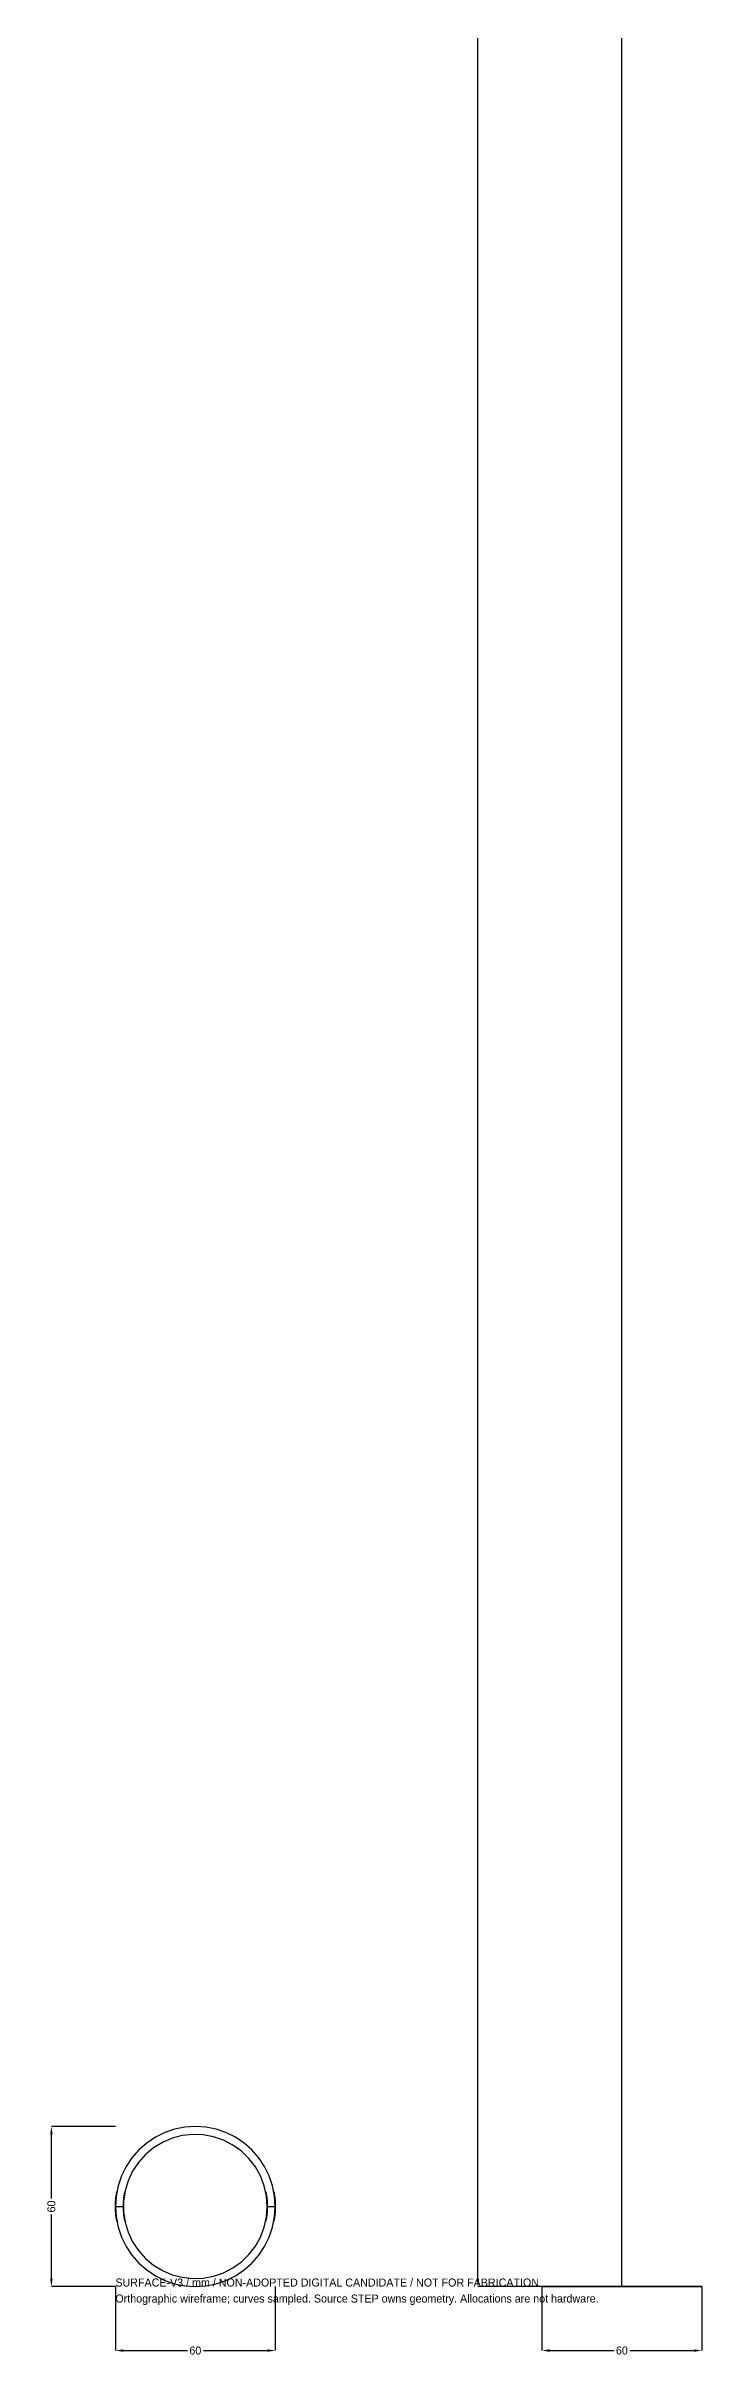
# Model space of a CAD drawing. Header units: millimetres. Extents: x -26 to 220, y -7026 to 6900.
# Drawn here: x -26 to 220, y -26 to 840 of the extents above; entities that cross this region are included whole.
import ezdxf

# ---------------------------------------------------------------- set-up
doc = ezdxf.new("R2010")
doc.units = ezdxf.units.MM
for name, color, linetype in [('DIMENSIONS', 7, 'Continuous'), ('NOTES', 7, 'Continuous'), ('XY', 7, 'Continuous'), ('YZ', 7, 'Continuous')]:
    doc.layers.add(name, color=color, linetype=linetype)
doc.dimstyles.get("Standard").update_dxf_attribs({"dimtxt": 2.5, "dimasz": 2.5, "dimexe": 1.25, "dimexo": 0.625, "dimtad": 1, "dimcen": 2.5, "dimazin": 3, "dimtfac": 1, "dimtmove": 0, "dimatfit": 3})

# ---------------------------------------------------------------- blocks, each defined once
blk = doc.blocks.new('_CLOSEDFILLED')
at = {"color": 0, "linetype": 'BYBLOCK'}
blk.add_solid([(-1, 0.16), (0, 0), (-1, -0.16)], dxfattribs=at)
blk = doc.blocks.new('*D1')
for p, q in [((0, 0), (0, -24)), ((60, 0), (60, -24)), ((3, -24), (27, -24)), ((33, -24), (57, -24))]:
    blk.add_line(p, q)
at = {"layer": 'Defpoints'}
for p in [(0, 0), (60, 0), (0, -24)]:
    blk.add_point(p, dxfattribs=at)
at = {"layer": 'DIMENSIONS', "xscale": 3, "yscale": 3, "rotation": 180}
blk.add_blockref('_CLOSEDFILLED', (0, -24), dxfattribs=at)
at = {"layer": 'DIMENSIONS', "xscale": 3, "yscale": 3}
blk.add_blockref('_CLOSEDFILLED', (60, -24), dxfattribs=at)
at = {"layer": 'DIMENSIONS', "insert": (30, -24), "char_height": 3, "attachment_point": 5}
blk.add_mtext('60', dxfattribs=at)
blk = doc.blocks.new('*D2')
for p, q in [((0, 60), (-24, 60)), ((-24, 33), (-24, 57)), ((-24, 3), (-24, 27)), ((0, 0), (-24, 0))]:
    blk.add_line(p, q)
at = {"layer": 'Defpoints'}
for p in [(0, 60), (-24, 0), (0, 0)]:
    blk.add_point(p, dxfattribs=at)
at = {"layer": 'DIMENSIONS', "xscale": 3, "yscale": 3}
for p, rotation in [((-24, 60), 90), ((-24, 0), 270)]:
    blk.add_blockref('_CLOSEDFILLED', p, dxfattribs=dict(at, rotation=rotation))
at = {"layer": 'DIMENSIONS', "insert": (-24, 30), "char_height": 3, "attachment_point": 5, "rotation": 90}
blk.add_mtext('60', dxfattribs=at)
blk = doc.blocks.new('*D5')
for p, q in [((160, 0), (160, -24)), ((220, 0), (220, -24)), ((163, -24), (187, -24)), ((193, -24), (217, -24))]:
    blk.add_line(p, q)
at = {"layer": 'Defpoints'}
for p in [(160, 0), (220, 0), (160, -24)]:
    blk.add_point(p, dxfattribs=at)
at = {"layer": 'DIMENSIONS', "xscale": 3, "yscale": 3, "rotation": 180}
blk.add_blockref('_CLOSEDFILLED', (160, -24), dxfattribs=at)
at = {"layer": 'DIMENSIONS', "xscale": 3, "yscale": 3}
blk.add_blockref('_CLOSEDFILLED', (220, -24), dxfattribs=at)
at = {"layer": 'DIMENSIONS', "insert": (190, -24), "char_height": 3, "attachment_point": 5}
blk.add_mtext('60', dxfattribs=at)
blk = doc.blocks.new('*D6')
for p, q in [((160, 6900), (136, 6900)), ((136, 3456), (136, 6897)), ((136, 3), (136, 3444)), ((160, 0), (136, 0))]:
    blk.add_line(p, q)
at = {"layer": 'Defpoints'}
for p in [(160, 6900), (136, 0), (160, 0)]:
    blk.add_point(p, dxfattribs=at)
at = {"layer": 'DIMENSIONS', "xscale": 3, "yscale": 3}
for p, rotation in [((136, 6900), 90), ((136, 0), 270)]:
    blk.add_blockref('_CLOSEDFILLED', p, dxfattribs=dict(at, rotation=rotation))
at = {"layer": 'DIMENSIONS', "insert": (136, 3450), "char_height": 3, "attachment_point": 5, "rotation": 90}
blk.add_mtext('6900', dxfattribs=at)

msp = doc.modelspace()

# ---------------------------------------------------------------- linework, layer by layer
at = {"layer": 'XY'}
for points in [[(60, 30), (59.7433, 33.9158), (58.9778, 37.7646), (57.7164, 41.4805), (55.9808, 45), (53.8006, 48.2628), (51.2132, 51.2132), (48.2628, 53.8006), (45, 55.9808), (41.4805, 57.7164), (37.7646, 58.9778), (33.9158, 59.7433), (30, 60), (26.0842, 59.7433), (22.2354, 58.9778), (18.5195, 57.7164), (15, 55.9808), (11.7372, 53.8006), (8.7868, 51.2132), (6.1994, 48.2628), (4.0192, 45), (2.2836, 41.4805), (1.0222, 37.7646), (0.2567, 33.9158), (0, 30), (0.2567, 26.0842), (1.0222, 22.2354), (2.2836, 18.5195), (4.0192, 15), (6.1994, 11.7372), (8.7868, 8.7868), (11.7372, 6.1994), (15, 4.0192), (18.5195, 2.2836), (22.2354, 1.0222), (26.0842, 0.2567), (30, 0), (33.9158, 0.2567), (37.7646, 1.0222), (41.4805, 2.2836), (45, 4.0192), (48.2628, 6.1994), (51.2132, 8.7868), (53.8006, 11.7372), (55.9808, 15), (57.7164, 18.5195), (58.9778, 22.2354), (59.7433, 26.0842), (60, 30)], [(60, 30), (59.7433, 33.9158), (58.9778, 37.7646), (57.7164, 41.4805), (55.9808, 45), (53.8006, 48.2628), (51.2132, 51.2132), (48.2628, 53.8006), (45, 55.9808), (41.4805, 57.7164), (37.7646, 58.9778), (33.9158, 59.7433), (30, 60), (26.0842, 59.7433), (22.2354, 58.9778), (18.5195, 57.7164), (15, 55.9808), (11.7372, 53.8006), (8.7868, 51.2132), (6.1994, 48.2628), (4.0192, 45), (2.2836, 41.4805), (1.0222, 37.7646), (0.2567, 33.9158), (0, 30), (0.2567, 26.0842), (1.0222, 22.2354), (2.2836, 18.5195), (4.0192, 15), (6.1994, 11.7372), (8.7868, 8.7868), (11.7372, 6.1994), (15, 4.0192), (18.5195, 2.2836), (22.2354, 1.0222), (26.0842, 0.2567), (30, 0), (33.9158, 0.2567), (37.7646, 1.0222), (41.4805, 2.2836), (45, 4.0192), (48.2628, 6.1994), (51.2132, 8.7868), (53.8006, 11.7372), (55.9808, 15), (57.7164, 18.5195), (58.9778, 22.2354), (59.7433, 26.0842), (60, 30)], [(57, 30), (56.7123, 33.9312), (55.8552, 37.7787), (54.4471, 41.4603), (52.5179, 44.8977), (50.1088, 48.0176), (47.2712, 50.7535), (44.0654, 53.047), (40.5598, 54.8493), (36.8292, 56.1221), (32.953, 56.838), (29.0139, 56.982), (25.0958, 56.5509), (21.2822, 55.5539), (17.6545, 54.0122), (14.2898, 51.9588), (11.26, 49.4374), (8.6296, 46.5017), (6.4547, 43.2143), (4.7816, 39.6452), (3.646, 35.8706), (3.072, 31.9709), (3.072, 28.0291), (3.646, 24.1294), (4.7816, 20.3548), (6.4547, 16.7857), (8.6296, 13.4983), (11.26, 10.5626), (14.2898, 8.0412), (17.6545, 5.9878), (21.2822, 4.4461), (25.0958, 3.4491), (29.0139, 3.018), (32.953, 3.162), (36.8292, 3.8779), (40.5598, 5.1507), (44.0654, 6.953), (47.2712, 9.2465), (50.1088, 11.9824), (52.5179, 15.1023), (54.4471, 18.5397), (55.8552, 22.2213), (56.7123, 26.0688), (57, 30)], [(57, 30), (56.7123, 33.9312), (55.8552, 37.7787), (54.4471, 41.4603), (52.5179, 44.8977), (50.1088, 48.0176), (47.2712, 50.7535), (44.0654, 53.047), (40.5598, 54.8493), (36.8292, 56.1221), (32.953, 56.838), (29.0139, 56.982), (25.0958, 56.5509), (21.2822, 55.5539), (17.6545, 54.0122), (14.2898, 51.9588), (11.26, 49.4374), (8.6296, 46.5017), (6.4547, 43.2143), (4.7816, 39.6452), (3.646, 35.8706), (3.072, 31.9709), (3.072, 28.0291), (3.646, 24.1294), (4.7816, 20.3548), (6.4547, 16.7857), (8.6296, 13.4983), (11.26, 10.5626), (14.2898, 8.0412), (17.6545, 5.9878), (21.2822, 4.4461), (25.0958, 3.4491), (29.0139, 3.018), (32.953, 3.162), (36.8292, 3.8779), (40.5598, 5.1507), (44.0654, 6.953), (47.2712, 9.2465), (50.1088, 11.9824), (52.5179, 15.1023), (54.4471, 18.5397), (55.8552, 22.2213), (56.7123, 26.0688), (57, 30)], [(0, 30), (0.0837, 27.7603), (0.2797, 25.9131), (0.4594, 24.77), (0.5028, 24.5303), (0.3803, 25.2381), (0.1748, 26.7657), (0.0219, 28.8544), (0.0219, 31.1456), (0.1748, 33.2343), (0.3803, 34.7619), (0.5028, 35.4697), (0.4594, 35.23), (0.2797, 34.0869), (0.0837, 32.2397), (0, 30)], [(0, 30), (0.0837, 27.7603), (0.2797, 25.9131), (0.4594, 24.77), (0.5028, 24.5303), (0.3803, 25.2381), (0.1748, 26.7657), (0.0219, 28.8544), (0.0219, 31.1456), (0.1748, 33.2343), (0.3803, 34.7619), (0.5028, 35.4697), (0.4594, 35.23), (0.2797, 34.0869), (0.0837, 32.2397), (0, 30)], [(3, 30), (3.0931, 27.7596), (3.3111, 25.9131), (3.5113, 24.7702), (3.5598, 24.5303), (3.4232, 25.2384), (3.1945, 26.7654), (3.0243, 28.8538), (3.0243, 31.1462), (3.1945, 33.2346), (3.4232, 34.7616), (3.5598, 35.4697), (3.5113, 35.2298), (3.3111, 34.0869), (3.0931, 32.2404), (3, 30)], [(3, 30), (3.0931, 27.7596), (3.3111, 25.9131), (3.5113, 24.7702), (3.5598, 24.5303), (3.4232, 25.2384), (3.1945, 26.7654), (3.0243, 28.8538), (3.0243, 31.1462), (3.1945, 33.2346), (3.4232, 34.7616), (3.5598, 35.4697), (3.5113, 35.2298), (3.3111, 34.0869), (3.0931, 32.2404), (3, 30)], [(57, 30), (56.9757, 31.1462), (56.9069, 32.2404), (56.8055, 33.2346), (56.6889, 34.0869), (56.5768, 34.7616), (56.4887, 35.2298), (56.4402, 35.4697), (56.4402, 35.4697), (56.4887, 35.2298), (56.5768, 34.7616), (56.6889, 34.0869), (56.8055, 33.2346), (56.9069, 32.2404), (56.9757, 31.1462), (57, 30)], [(57, 30), (56.9757, 31.1462), (56.9069, 32.2404), (56.8055, 33.2346), (56.6889, 34.0869), (56.5768, 34.7616), (56.4887, 35.2298), (56.4402, 35.4697), (56.4402, 35.4697), (56.4887, 35.2298), (56.5768, 34.7616), (56.6889, 34.0869), (56.8055, 33.2346), (56.9069, 32.2404), (56.9757, 31.1462), (57, 30)], [(60, 30), (59.9781, 31.1456), (59.9163, 32.2397), (59.8252, 33.2343), (59.7203, 34.0869), (59.6197, 34.7619), (59.5406, 35.23), (59.4972, 35.4697), (59.4972, 35.4697), (59.5406, 35.23), (59.6197, 34.7619), (59.7203, 34.0869), (59.8252, 33.2343), (59.9163, 32.2397), (59.9781, 31.1456), (60, 30)], [(60, 30), (59.9781, 31.1456), (59.9163, 32.2397), (59.8252, 33.2343), (59.7203, 34.0869), (59.6197, 34.7619), (59.5406, 35.23), (59.4972, 35.4697), (59.4972, 35.4697), (59.5406, 35.23), (59.6197, 34.7619), (59.7203, 34.0869), (59.8252, 33.2343), (59.9163, 32.2397), (59.9781, 31.1456), (60, 30)], [(0, 30), (3, 30)], [(0, 30), (3, 30)], [(57, 30), (56.9757, 28.8538), (56.9069, 27.7596), (56.8055, 26.7654), (56.6889, 25.9131), (56.5768, 25.2384), (56.4887, 24.7702), (56.4402, 24.5303), (56.4402, 24.5303), (56.4887, 24.7702), (56.5768, 25.2384), (56.6889, 25.9131), (56.8055, 26.7654), (56.9069, 27.7596), (56.9757, 28.8538), (57, 30)], [(57, 30), (56.9757, 28.8538), (56.9069, 27.7596), (56.8055, 26.7654), (56.6889, 25.9131), (56.5768, 25.2384), (56.4887, 24.7702), (56.4402, 24.5303), (56.4402, 24.5303), (56.4887, 24.7702), (56.5768, 25.2384), (56.6889, 25.9131), (56.8055, 26.7654), (56.9069, 27.7596), (56.9757, 28.8538), (57, 30)], [(57, 30), (60, 30)], [(57, 30), (60, 30)], [(60, 30), (59.9781, 28.8544), (59.9163, 27.7603), (59.8252, 26.7657), (59.7203, 25.9131), (59.6197, 25.2381), (59.5406, 24.77), (59.4972, 24.5303), (59.4972, 24.5303), (59.5406, 24.77), (59.6197, 25.2381), (59.7203, 25.9131), (59.8252, 26.7657), (59.9163, 27.7603), (59.9781, 28.8544), (60, 30)], [(60, 30), (59.9781, 28.8544), (59.9163, 27.7603), (59.8252, 26.7657), (59.7203, 25.9131), (59.6197, 25.2381), (59.5406, 24.77), (59.4972, 24.5303), (59.4972, 24.5303), (59.5406, 24.77), (59.6197, 25.2381), (59.7203, 25.9131), (59.8252, 26.7657), (59.9163, 27.7603), (59.9781, 28.8544), (60, 30)]]:
    msp.add_lwpolyline(points, dxfattribs=at)
at = {"layer": 'YZ'}
for points in [[(190, 0), (190, 6809.5)], [(190, 0), (190, 6809.5)], [(190, 0), (193.9158, 0), (197.7646, 0), (201.4805, 0), (205, 0), (208.2628, 0), (211.2132, 0), (213.8006, 0), (215.9808, 0), (217.7164, 0), (218.9778, 0), (219.7433, 0), (220, 0), (219.7433, 0), (218.9778, 0), (217.7164, 0), (215.9808, 0), (213.8006, 0), (211.2132, 0), (208.2628, 0), (205, 0), (201.4805, 0), (197.7646, 0), (193.9158, 0), (190, 0), (186.0842, 0), (182.2354, 0), (178.5195, 0), (175, 0), (171.7372, 0), (168.7868, 0), (166.1994, 0), (164.0192, 0), (162.2836, 0), (161.0222, 0), (160.2567, 0), (160, 0), (160.2567, 0), (161.0222, 0), (162.2836, 0), (164.0192, 0), (166.1994, 0), (168.7868, 0), (171.7372, 0), (175, 0), (178.5195, 0), (182.2354, 0), (186.0842, 0), (190, 0)], [(190, 0), (193.9312, 0), (197.7787, 0), (201.4603, 0), (204.8977, 0), (208.0176, 0), (210.7535, 0), (213.047, 0), (214.8493, 0), (216.1221, 0), (216.838, 0), (216.982, 0), (216.5509, 0), (215.5539, 0), (214.0122, 0), (211.9588, 0), (209.4374, 0), (206.5017, 0), (203.2143, 0), (199.6452, 0), (195.8706, 0), (191.9709, 0), (188.0291, 0), (184.1294, 0), (180.3548, 0), (176.7857, 0), (173.4983, 0), (170.5626, 0), (168.0412, 0), (165.9878, 0), (164.4461, 0), (163.4491, 0), (163.018, 0), (163.162, 0), (163.8779, 0), (165.1507, 0), (166.953, 0), (169.2465, 0), (171.9824, 0), (175.1023, 0), (178.5397, 0), (182.2213, 0), (186.0688, 0), (190, 0)]]:
    msp.add_lwpolyline(points, dxfattribs=at)

# ---------------------------------------------------------------- texts
at = {"layer": 'NOTES'}
for s, p in [('SURFACE-V3 / mm / NON-ADOPTED DIGITAL CANDIDATE / NOT FOR FABRICATION', (0, 0)), ('Orthographic wireframe; curves sampled. Source STEP owns geometry. Allocations are not hardware.', (0, -6))]:
    msp.add_text(s, height=3, dxfattribs=at).set_placement(p)

# ---------------------------------------------------------------- dimensions: what is measured, and where the dimension line sits
at = {"layer": 'DIMENSIONS'}
for base, p1, p2, picture, middle in [((136, 0), (160, 0), (160, 6900), '*D6', (136, 3450)), ((-24, 0), (0, 0), (0, 60), '*D2', (-24, 30))]:
    dim = msp.add_linear_dim(base=base, p1=p1, p2=p2, angle=90, dimstyle='Standard', override={"dimtxt": 3, "dimasz": 3, "dimdec": 3}, dxfattribs=at)
    dim.commit()
    dim.dimension.update_dxf_attribs({"geometry": picture, "text_midpoint": middle})
for base, p1, p2, picture, middle in [((0, -24), (0, 0), (60, 0), '*D1', (30, -24)), ((160, -24), (160, 0), (220, 0), '*D5', (190, -24))]:
    dim = msp.add_linear_dim(base=base, p1=p1, p2=p2, dimstyle='Standard', override={"dimtxt": 3, "dimasz": 3, "dimdec": 3}, dxfattribs=at)
    dim.commit()
    dim.dimension.update_dxf_attribs({"geometry": picture, "text_midpoint": middle})

doc.saveas('drawing.dxf')
